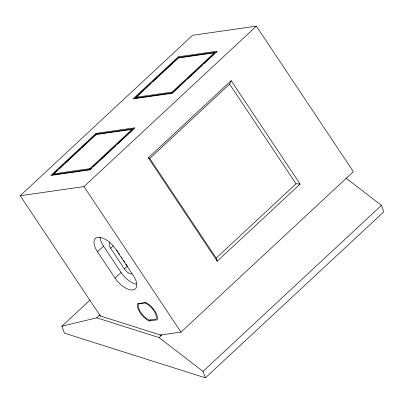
<?xml version="1.0" encoding="UTF-8"?>
<svg xmlns="http://www.w3.org/2000/svg" width="404" height="404" viewBox="0 0 404 404"><rect width="100%" height="100%" fill="white"/><g stroke="black" fill="none" stroke-linecap="round" stroke-linejoin="round"><path stroke-width="0.61" d="M148.303 157.792L149.763 158.459L229.618 84.133L231.174 80.664L300.101 184.062L217.231 261.191L148.303 157.792L231.174 80.664M100.45 316.11L20.2 195.728L192.567 35.3L256.358 26.154L353.359 171.66L180.992 332.088L159.934 335.108M96.006 133.371L50.803 175.442L89.602 169.877L134.805 127.805L96.006 133.371L96.505 134.123L134.072 128.735M178.275 56.807L133.073 98.874L171.867 93.309L217.069 51.242L178.275 56.807L178.775 57.555L216.953 52.081M91.683 168.135L90.309 169.412L54.116 174.604L53.616 173.851L95.804 134.588L131.992 129.396L132.497 130.149L117.362 144.233M185.416 80.896L172.574 92.849L136.38 98.036L135.88 97.283L178.068 58.019L214.261 52.828L214.761 53.581L210.636 57.424M52.227 175.336L57.762 170.185M59.61 168.468L64.221 164.17M65.145 163.312L80.825 148.717M81.749 147.859L87.284 142.708M88.668 141.42L96.505 134.123M134.497 98.768L144.642 89.324M145.566 88.466L151.101 83.315M152.944 81.598L157.555 77.305M158.479 76.447L173.7 62.277M174.624 61.418L178.775 57.555M53.616 173.851L89.804 168.66L131.992 129.396M135.88 97.283L172.074 92.097L214.261 52.828M93.056 166.852L98.561 161.731M99.94 160.449L115.529 145.94M187.249 79.189L192.294 74.493M193.208 73.639L202.379 65.105M203.757 63.827L209.257 58.701M20.2 195.728L83.992 186.577L256.358 26.154M97.505 251.783A16.468 7.979 47.1 0 1 97.849 237.32A16.468 7.979 47.1 0 1 115.731 249.172L133.28 275.488A16.468 7.979 47.1 0 1 132.936 289.956A16.468 7.979 47.1 0 1 115.054 278.104L97.505 251.783L103.535 246.177A16.468 7.979 47.1 0 1 100.005 237.032M132.073 274.008A7.06 3.419 47.1 0 1 124.407 268.928L110.62 248.248L113.206 245.844M345.996 178.093L381.401 205.368L383.8 211.812L205.404 377.846L64.473 333.199L61.883 326.245L90.006 300.071M124.407 268.928L127.422 266.12M115.054 278.104L121.079 272.493A16.468 7.979 47.1 0 0 136.305 284.239M61.883 326.245L96.707 317.822L100.04 314.721M217.231 261.191L216.18 258.095L296.036 183.775L300.101 184.062M149.137 320.973L157.302 319.801L157.494 318.453A13.079 6.338 47.1 0 0 147.566 303.566L145.773 302.505L137.607 303.677L137.325 305.03A13.186 6.388 47.1 0 0 147.258 319.928L149.137 320.973L150.495 319.71M96.707 317.822L159.12 337.593L161.529 335.35L99.116 315.58M205.404 377.846L203.005 371.402L381.401 205.368M160.282 335.532L161.529 335.35M159.12 337.593L203.005 371.402M229.618 84.133L296.036 183.775M172.074 92.097L172.574 92.849M149.763 158.459L216.18 258.095M89.804 168.66L90.309 169.412M83.992 186.577L180.992 332.088M116.736 250.096L118.114 252.162M118.806 253.197L119.837 254.747M121.215 256.818L122.25 258.368M123.629 260.434L124.664 261.984M126.043 264.054L127.078 265.605M103.535 246.177L121.079 272.493M110.62 248.248A7.06 3.419 47.1 0 1 109.883 242.385M145.117 302.924L138.607 303.859A11.761 5.696 47.1 0 0 149.46 320.14L155.969 319.205A11.761 5.696 47.1 0 0 147.46 304.222L145.117 302.924"/></g></svg>
